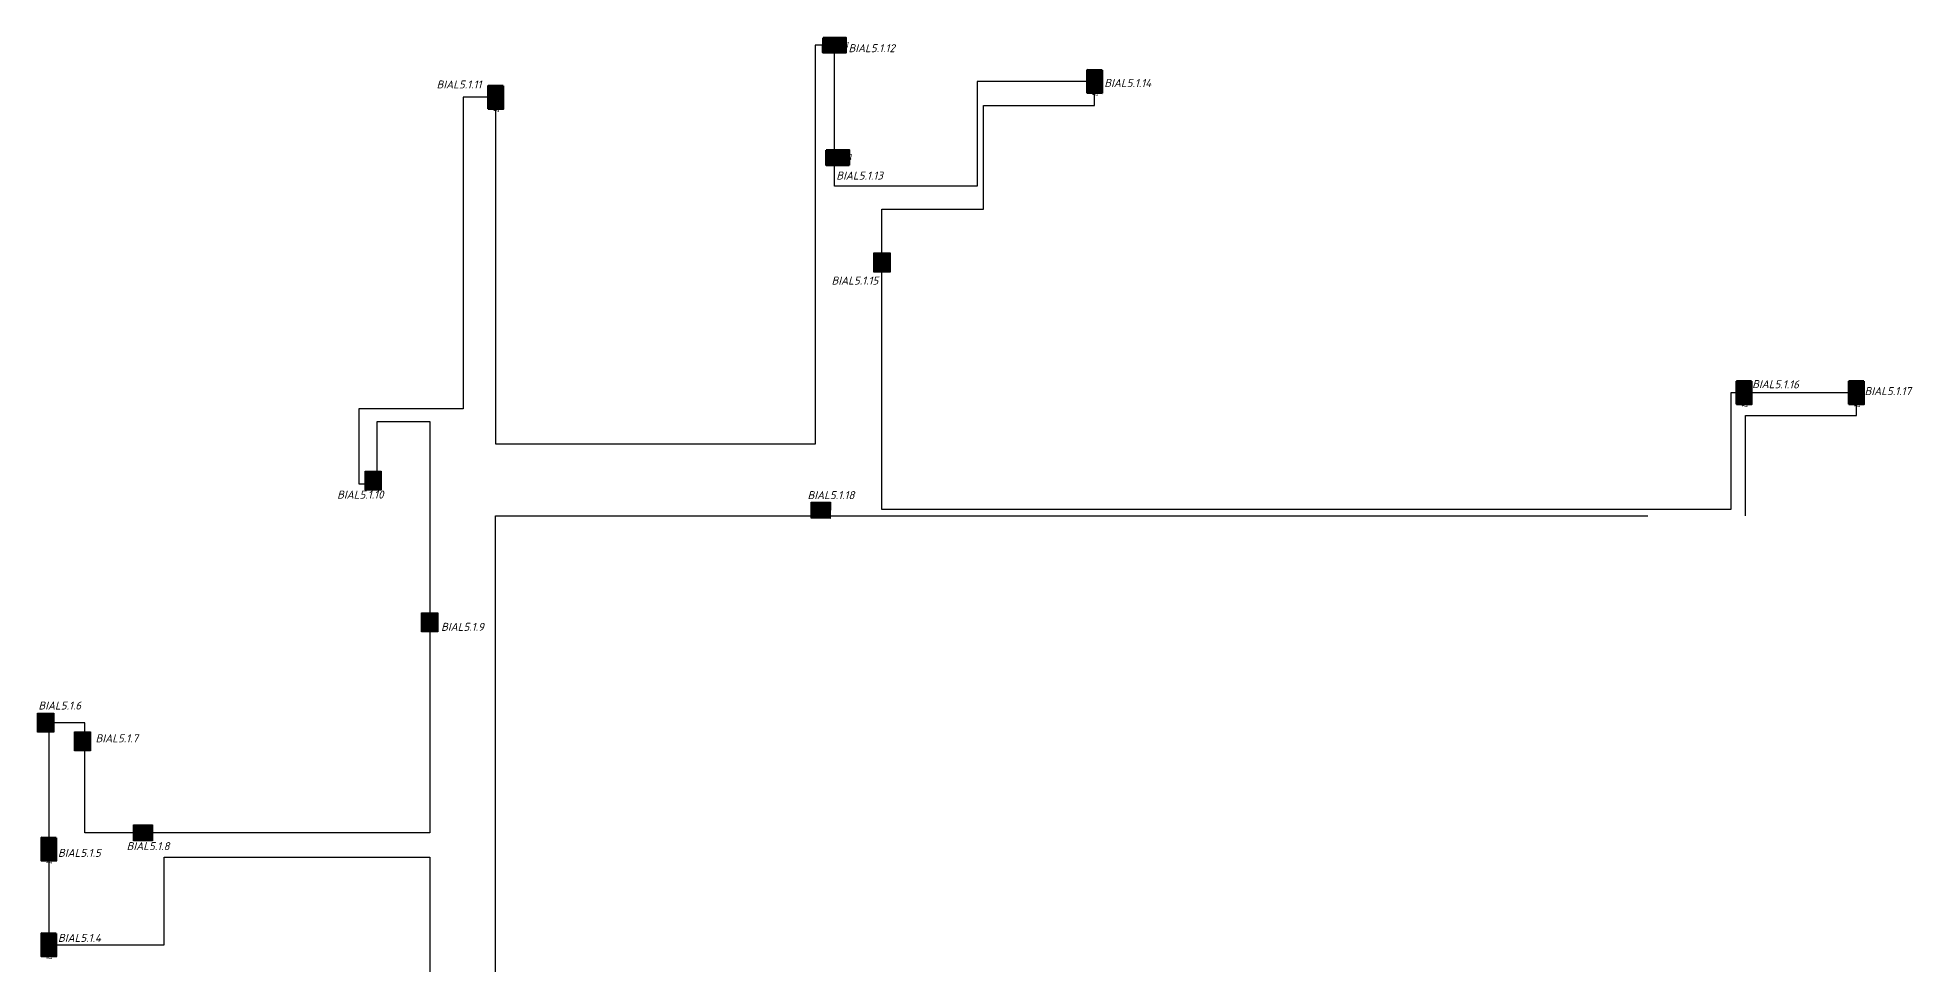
# Model space of a CAD drawing. Extents: x -152830 to 1281226, y -304852 to -2349.
# Drawn here: x 339249 to 397827, y -228204 to -199251 of the extents above; entities that cross this region are included whole.
import ezdxf

# ---------------------------------------------------------------- set-up
doc = ezdxf.new("R2010")
doc.units = 0
doc.header["$LTSCALE"] = 100
doc.linetypes.add('ACAD_ISO02W100', pattern=[15, 12, -3])
doc.layers.add('00-Штамп', color=7, linetype='Continuous', lineweight=0)
doc.layers.add('cc_ПС', color=6, linetype='пс  -V-V-V-V-V-V-V-', lineweight=30)
doc.layers.add('_СОУЭ Оповещение_световое', color=1, linetype='Continuous')
doc.styles.add('OlympDesign', font='isocpeui.ttf', dxfattribs={"height": 250})
doc.styles.get("Standard").update_dxf_attribs({"font": 'arial.ttf'})
doc.linetypes.add('пс  -V-V-V-V-V-V-V-', pattern='A,20,-0.2,["V",Standard,S=3,R=0,X=1,Y=-1.5],-5', length=25.2)

# ---------------------------------------------------------------- blocks, each defined once
blk = doc.blocks.new('*U203')
at = {"linetype": 'Continuous', "lineweight": 20, "true_color": 0xffffff}
h = blk.add_hatch(color=7, dxfattribs=at)
h.dxf.hatch_style = 1
h.paths.add_polyline_path([(-15, 709), (-15, -223), (1418, -210), (1418, 722)])
at = {"color": 1, "linetype": 'Continuous', "lineweight": 50}
blk.add_lwpolyline([(-15, 709), (1418, 722), (1418, -210), (-15, -223)], close=True, dxfattribs=at)
at = {"color": 1, "linetype": 'Continuous', "lineweight": 30, "insert": (100, 455), "char_height": 300, "attachment_point": 1, "style": 'OlympDesign'}
blk.add_mtext_dynamic_manual_height_columns('ВЫХОД', width=642.49, gutter_width=25, heights=[0], dxfattribs=at)
at = {"style": 'OlympDesign'}
blk.add_attdef('НУМЕРАЦИЯ', (182, -3455), '', height=500, rotation=90, dxfattribs=at)
at = {"color": 6, "lineweight": 20, "style": 'OlympDesign', "flags": 1}
for tag, p in [('ПОМЕЩЕНИЕ', (1645, -43)), ('ИД', (2550, -400))]:
    blk.add_attdef(tag, p, '', height=250, dxfattribs=at)
blk = doc.blocks.new('*U198')
at = {"linetype": 'Continuous', "lineweight": 20, "true_color": 0xffffff}
h = blk.add_hatch(color=7, dxfattribs=at)
h.dxf.hatch_style = 1
h.paths.add_polyline_path([(-15, 709), (-15, -223), (1418, -210), (1418, 722)])
at = {"color": 1, "linetype": 'Continuous', "lineweight": 50}
blk.add_lwpolyline([(-15, 709), (1418, 722), (1418, -210), (-15, -223)], close=True, dxfattribs=at)
at = {"color": 1, "linetype": 'Continuous', "lineweight": 30, "insert": (100, 455), "char_height": 300, "attachment_point": 1, "style": 'OlympDesign'}
blk.add_mtext_dynamic_manual_height_columns('ВЫХОД', width=642.49, gutter_width=25, heights=[0], dxfattribs=at)
at = {"style": 'OlympDesign'}
blk.add_attdef('НУМЕРАЦИЯ', (1179, 828), '', height=500, rotation=90, dxfattribs=at)
at = {"color": 6, "lineweight": 20, "style": 'OlympDesign', "flags": 1}
for tag, p in [('ПОМЕЩЕНИЕ', (1645, -43)), ('ИД', (2550, -400))]:
    blk.add_attdef(tag, p, '', height=250, dxfattribs=at)
blk = doc.blocks.new('*U197')
at = {"linetype": 'Continuous', "lineweight": 20, "true_color": 0xffffff}
h = blk.add_hatch(color=7, dxfattribs=at)
h.dxf.hatch_style = 1
h.paths.add_polyline_path([(-15, 709), (-15, -223), (1418, -210), (1418, 722)])
at = {"color": 1, "linetype": 'Continuous', "lineweight": 50}
blk.add_lwpolyline([(-15, 709), (1418, 722), (1418, -210), (-15, -223)], close=True, dxfattribs=at)
at = {"color": 1, "linetype": 'Continuous', "lineweight": 30, "insert": (100, 455), "char_height": 300, "attachment_point": 1, "style": 'OlympDesign'}
blk.add_mtext_dynamic_manual_height_columns('ВЫХОД', width=642.49, gutter_width=25, heights=[0], dxfattribs=at)
at = {"style": 'OlympDesign'}
blk.add_attdef('НУМЕРАЦИЯ', (510, 822), '', height=500, rotation=90, dxfattribs=at)
at = {"color": 6, "lineweight": 20, "style": 'OlympDesign', "flags": 1}
for tag, p in [('ПОМЕЩЕНИЕ', (1645, -43)), ('ИД', (2550, -400))]:
    blk.add_attdef(tag, p, '', height=250, dxfattribs=at)
blk = doc.blocks.new('*U206')
at = {"linetype": 'Continuous', "lineweight": 20, "true_color": 0xffffff}
h = blk.add_hatch(color=7, dxfattribs=at)
h.dxf.hatch_style = 1
h.paths.add_polyline_path([(-15, 709), (-15, -223), (1418, -210), (1418, 722)])
at = {"color": 1, "linetype": 'Continuous', "lineweight": 50}
blk.add_lwpolyline([(-15, 709), (1418, 722), (1418, -210), (-15, -223)], close=True, dxfattribs=at)
at = {"color": 1, "linetype": 'Continuous', "lineweight": 30, "insert": (100, 455), "char_height": 300, "attachment_point": 1, "style": 'OlympDesign'}
blk.add_mtext_dynamic_manual_height_columns('ВЫХОД', width=642.49, gutter_width=25, heights=[0], dxfattribs=at)
at = {"style": 'OlympDesign'}
blk.add_attdef('НУМЕРАЦИЯ', (1582, -179), '', height=500, rotation=90, dxfattribs=at)
at = {"color": 6, "lineweight": 20, "style": 'OlympDesign', "flags": 1}
for tag, p in [('ПОМЕЩЕНИЕ', (1645, -43)), ('ИД', (2550, -400))]:
    blk.add_attdef(tag, p, '', height=250, dxfattribs=at)
blk = doc.blocks.new('*U204')
at = {"linetype": 'Continuous', "lineweight": 20, "true_color": 0xffffff}
h = blk.add_hatch(color=7, dxfattribs=at)
h.dxf.hatch_style = 1
h.paths.add_polyline_path([(-15, 709), (-15, -223), (1418, -210), (1418, 722)])
at = {"color": 1, "linetype": 'Continuous', "lineweight": 50}
blk.add_lwpolyline([(-15, 709), (1418, 722), (1418, -210), (-15, -223)], close=True, dxfattribs=at)
at = {"color": 1, "linetype": 'Continuous', "lineweight": 30, "insert": (100, 455), "char_height": 300, "attachment_point": 1, "style": 'OlympDesign'}
blk.add_mtext_dynamic_manual_height_columns('ВЫХОД', width=642.49, gutter_width=25, heights=[0], dxfattribs=at)
at = {"style": 'OlympDesign'}
blk.add_attdef('НУМЕРАЦИЯ', (632, -1127), '', height=500, rotation=90, dxfattribs=at)
at = {"color": 6, "lineweight": 20, "style": 'OlympDesign', "flags": 1}
for tag, p in [('ПОМЕЩЕНИЕ', (1645, -43)), ('ИД', (2550, -400))]:
    blk.add_attdef(tag, p, '', height=250, dxfattribs=at)
blk = doc.blocks.new('*U221')
at = {"linetype": 'Continuous', "lineweight": 20, "true_color": 0xffffff}
h = blk.add_hatch(color=7, dxfattribs=at)
h.dxf.hatch_style = 1
h.paths.add_polyline_path([(-15, 709), (-15, -223), (1418, -210), (1418, 722)])
at = {"color": 1, "linetype": 'Continuous', "lineweight": 50}
blk.add_lwpolyline([(-15, 709), (1418, 722), (1418, -210), (-15, -223)], close=True, dxfattribs=at)
at = {"color": 1, "linetype": 'Continuous', "lineweight": 30, "insert": (100, 455), "char_height": 300, "attachment_point": 1, "style": 'OlympDesign'}
blk.add_mtext_dynamic_manual_height_columns('ВЫХОД', width=642.49, gutter_width=25, heights=[0], dxfattribs=at)
at = {"style": 'OlympDesign'}
blk.add_attdef('НУМЕРАЦИЯ', (844, 758), '', height=500, rotation=90, dxfattribs=at)
at = {"color": 6, "lineweight": 20, "style": 'OlympDesign', "flags": 1}
for tag, p in [('ПОМЕЩЕНИЕ', (1645, -43)), ('ИД', (2550, -400))]:
    blk.add_attdef(tag, p, '', height=250, dxfattribs=at)
blk = doc.blocks.new('*U220')
at = {"linetype": 'Continuous', "lineweight": 20, "true_color": 0xffffff}
h = blk.add_hatch(color=7, dxfattribs=at)
h.dxf.hatch_style = 1
h.paths.add_polyline_path([(-15, 709), (-15, -223), (1418, -210), (1418, 722)])
at = {"color": 1, "linetype": 'Continuous', "lineweight": 50}
blk.add_lwpolyline([(-15, 709), (1418, 722), (1418, -210), (-15, -223)], close=True, dxfattribs=at)
at = {"color": 1, "linetype": 'Continuous', "lineweight": 30, "insert": (100, 455), "char_height": 300, "attachment_point": 1, "style": 'OlympDesign'}
blk.add_mtext_dynamic_manual_height_columns('ВЫХОД', width=642.49, gutter_width=25, heights=[0], dxfattribs=at)
at = {"style": 'OlympDesign'}
blk.add_attdef('НУМЕРАЦИЯ', (403, 751), '', height=500, rotation=90, dxfattribs=at)
at = {"color": 6, "lineweight": 20, "style": 'OlympDesign', "flags": 1}
for tag, p in [('ПОМЕЩЕНИЕ', (1645, -43)), ('ИД', (2550, -400))]:
    blk.add_attdef(tag, p, '', height=250, dxfattribs=at)
blk = doc.blocks.new('*U207')
at = {"linetype": 'Continuous', "lineweight": 20, "true_color": 0xffffff}
h = blk.add_hatch(color=7, dxfattribs=at)
h.dxf.hatch_style = 1
h.paths.add_polyline_path([(-15, 709), (-15, -223), (1418, -210), (1418, 722)])
at = {"color": 1, "linetype": 'Continuous', "lineweight": 50}
blk.add_lwpolyline([(-15, 709), (1418, 722), (1418, -210), (-15, -223)], close=True, dxfattribs=at)
at = {"color": 1, "linetype": 'Continuous', "lineweight": 30, "insert": (100, 455), "char_height": 300, "attachment_point": 1, "style": 'OlympDesign'}
blk.add_mtext_dynamic_manual_height_columns('ВЫХОД', width=642.49, gutter_width=25, heights=[0], dxfattribs=at)
at = {"style": 'OlympDesign'}
blk.add_attdef('НУМЕРАЦИЯ', (1041, 856), '', height=500, rotation=90, dxfattribs=at)
at = {"color": 6, "lineweight": 20, "style": 'OlympDesign', "flags": 1}
for tag, p in [('ПОМЕЩЕНИЕ', (1645, -43)), ('ИД', (2550, -400))]:
    blk.add_attdef(tag, p, '', height=250, dxfattribs=at)
blk = doc.blocks.new('*U202')
at = {"linetype": 'Continuous', "lineweight": 20, "true_color": 0xffffff}
h = blk.add_hatch(color=7, dxfattribs=at)
h.dxf.hatch_style = 1
h.paths.add_polyline_path([(200, -972), (200, 39), (-994, 39), (-994, -972)])
at = {"color": 1, "linetype": 'Continuous', "lineweight": 30}
blk.add_lwpolyline([(-992, 40), (202, 40), (202, -972), (-992, -972)], close=True, dxfattribs=at)
blk.add_lwpolyline([(124, -448, 0, 244, 0), (-364, -448, 0, 0, 0), (-890, -448, 0, 0, 0)], format="xyseb", dxfattribs=at)
at = {"style": 'OlympDesign'}
blk.add_attdef('НУМЕРАЦИЯ', (-1522, 1787), '', height=500, dxfattribs=at)
at = {"color": 6, "lineweight": 20, "style": 'OlympDesign', "flags": 1}
for tag, p in [('ПОМЕЩЕНИЕ', (1645, -43)), ('ИД', (2550, -400))]:
    blk.add_attdef(tag, p, '', height=250, dxfattribs=at)
at = {"color": 2, "linetype": 'Continuous', "lineweight": 30, "style": 'OlympDesign', "width": 0.8, "flags": 1}
blk.add_attdef('ID', (2010, -411), '', height=250, dxfattribs=at)
blk = doc.blocks.new('*U205')
at = {"linetype": 'Continuous', "lineweight": 20, "true_color": 0xffffff}
h = blk.add_hatch(color=7, dxfattribs=at)
h.dxf.hatch_style = 1
h.paths.add_polyline_path([(200, -972), (200, 39), (-994, 39), (-994, -972)])
at = {"color": 1, "linetype": 'Continuous', "lineweight": 30}
blk.add_lwpolyline([(-992, 40), (202, 40), (202, -972), (-992, -972)], close=True, dxfattribs=at)
blk.add_lwpolyline([(124, -448, 0, 244, 0), (-364, -448, 0, 0, 0), (-890, -448, 0, 0, 0)], format="xyseb", dxfattribs=at)
at = {"style": 'OlympDesign'}
blk.add_attdef('НУМЕРАЦИЯ', (-1773, 2680), '', height=500, dxfattribs=at)
at = {"color": 6, "lineweight": 20, "style": 'OlympDesign', "flags": 1}
for tag, p in [('ПОМЕЩЕНИЕ', (1645, -43)), ('ИД', (2550, -400))]:
    blk.add_attdef(tag, p, '', height=250, dxfattribs=at)
at = {"color": 2, "linetype": 'Continuous', "lineweight": 30, "style": 'OlympDesign', "width": 0.8, "flags": 1}
blk.add_attdef('ID', (2010, -411), '', height=250, dxfattribs=at)
blk = doc.blocks.new('*U200')
at = {"linetype": 'Continuous', "lineweight": 20, "true_color": 0xffffff}
h = blk.add_hatch(color=7, dxfattribs=at)
h.dxf.hatch_style = 1
h.paths.add_polyline_path([(200, -972), (200, 39), (-994, 39), (-994, -972)])
at = {"color": 1, "linetype": 'Continuous', "lineweight": 30}
blk.add_lwpolyline([(-992, 40), (202, 40), (202, -972), (-992, -972)], close=True, dxfattribs=at)
blk.add_lwpolyline([(124, -448, 0, 244, 0), (-364, -448, 0, 0, 0), (-890, -448, 0, 0, 0)], format="xyseb", dxfattribs=at)
at = {"color": 6, "lineweight": 20, "style": 'OlympDesign', "flags": 1}
for tag, p in [('ПОМЕЩЕНИЕ', (1645, -43)), ('ИД', (2550, -400))]:
    blk.add_attdef(tag, p, '', height=250, dxfattribs=at)
at = {"style": 'OlympDesign'}
blk.add_attdef('НУМЕРАЦИЯ', (-1215, -916), '', height=500, dxfattribs=at)
at = {"color": 2, "linetype": 'Continuous', "lineweight": 30, "style": 'OlympDesign', "width": 0.8, "flags": 1}
blk.add_attdef('ID', (2010, -411), '', height=250, dxfattribs=at)
blk = doc.blocks.new('*U199')
at = {"linetype": 'Continuous', "lineweight": 20, "true_color": 0xffffff}
h = blk.add_hatch(color=7, dxfattribs=at)
h.dxf.hatch_style = 1
h.paths.add_polyline_path([(200, -972), (200, 39), (-994, 39), (-994, -972)])
at = {"color": 1, "linetype": 'Continuous', "lineweight": 30}
blk.add_lwpolyline([(-992, 40), (202, 40), (202, -972), (-992, -972)], close=True, dxfattribs=at)
blk.add_lwpolyline([(124, -448, 0, 244, 0), (-364, -448, 0, 0, 0), (-890, -448, 0, 0, 0)], format="xyseb", dxfattribs=at)
at = {"style": 'OlympDesign'}
blk.add_attdef('НУМЕРАЦИЯ', (-336, 353), '', height=500, dxfattribs=at)
at = {"color": 6, "lineweight": 20, "style": 'OlympDesign', "flags": 1}
for tag, p in [('ПОМЕЩЕНИЕ', (1645, -43)), ('ИД', (2550, -400))]:
    blk.add_attdef(tag, p, '', height=250, dxfattribs=at)
at = {"color": 2, "linetype": 'Continuous', "lineweight": 30, "style": 'OlympDesign', "width": 0.8, "flags": 1}
blk.add_attdef('ID', (2010, -411), '', height=250, dxfattribs=at)
blk = doc.blocks.new('*U164')
at = {"linetype": 'Continuous', "lineweight": 20, "true_color": 0xffffff}
h = blk.add_hatch(color=7, dxfattribs=at)
h.dxf.hatch_style = 1
h.paths.add_polyline_path([(200, -972), (200, 39), (-994, 39), (-994, -972)])
at = {"color": 1, "linetype": 'Continuous', "lineweight": 30}
blk.add_lwpolyline([(-992, 40), (202, 40), (202, -972), (-992, -972)], close=True, dxfattribs=at)
blk.add_lwpolyline([(124, -448, 0, 244, 0), (-364, -448, 0, 0, 0), (-890, -448, 0, 0, 0)], format="xyseb", dxfattribs=at)
at = {"style": 'OlympDesign'}
blk.add_attdef('НУМЕРАЦИЯ', (624, 616), '', height=500, dxfattribs=at)
at = {"color": 6, "lineweight": 20, "style": 'OlympDesign', "flags": 1}
for tag, p in [('ПОМЕЩЕНИЕ', (1645, -43)), ('ИД', (2550, -400))]:
    blk.add_attdef(tag, p, '', height=250, dxfattribs=at)
at = {"color": 2, "linetype": 'Continuous', "lineweight": 30, "style": 'OlympDesign', "width": 0.8, "flags": 1}
blk.add_attdef('ID', (2010, -411), '', height=250, dxfattribs=at)
blk = doc.blocks.new('*U201')
at = {"linetype": 'Continuous', "lineweight": 20, "true_color": 0xffffff}
h = blk.add_hatch(color=7, dxfattribs=at)
h.dxf.hatch_style = 1
h.paths.add_polyline_path([(200, -972), (200, 39), (-994, 39), (-994, -972)])
at = {"color": 1, "linetype": 'Continuous', "lineweight": 30}
blk.add_lwpolyline([(-992, 40), (202, 40), (202, -972), (-992, -972)], close=True, dxfattribs=at)
blk.add_lwpolyline([(124, -448, 0, 244, 0), (-364, -448, 0, 0, 0), (-890, -448, 0, 0, 0)], format="xyseb", dxfattribs=at)
at = {"style": 'OlympDesign'}
blk.add_attdef('НУМЕРАЦИЯ', (135, 245), '', height=500, dxfattribs=at)
at = {"color": 6, "lineweight": 20, "style": 'OlympDesign', "flags": 1}
for tag, p in [('ПОМЕЩЕНИЕ', (1645, -43)), ('ИД', (2550, -400))]:
    blk.add_attdef(tag, p, '', height=250, dxfattribs=at)
at = {"color": 2, "linetype": 'Continuous', "lineweight": 30, "style": 'OlympDesign', "width": 0.8, "flags": 1}
blk.add_attdef('ID', (2010, -411), '', height=250, dxfattribs=at)
blk = doc.blocks.new('*U154')
at = {"linetype": 'Continuous', "lineweight": 20, "true_color": 0xffffff}
h = blk.add_hatch(color=7, dxfattribs=at)
h.dxf.hatch_style = 1
h.paths.add_polyline_path([(196, -973), (201, 39), (-994, 43), (-998, -968)])
at = {"color": 1, "linetype": 'Continuous', "lineweight": 30}
blk.add_lwpolyline([(-994, 43), (201, 39), (196, -973), (-998, -968)], close=True, dxfattribs=at)
blk.add_lwpolyline([(-889, -440, 0, 244, 0), (-401, -442, 0, 0, 0), (125, -444, 0, 0, 0)], format="xyseb", dxfattribs=at)
at = {"style": 'OlympDesign'}
blk.add_attdef('НУМЕРАЦИЯ', (-1228, 227), '', height=500, dxfattribs=at)
at = {"color": 6, "lineweight": 20, "style": 'OlympDesign', "flags": 1}
for tag, p in [('ПОМЕЩЕНИЕ', (1643, -44)), ('ИД', (2549, -401))]:
    blk.add_attdef(tag, p, '', height=250, dxfattribs=at)
at = {"color": 2, "linetype": 'Continuous', "lineweight": 30, "style": 'OlympDesign', "width": 0.8, "flags": 1}
blk.add_attdef('ID', (2008, -419), '', height=250, rotation=359.76857, dxfattribs=at)

msp = doc.modelspace()

# ---------------------------------------------------------------- linework, layer by layer
at = {"layer": 'cc_ПС', "color": 1, "linetype": 'ACAD_ISO02W100', "lineweight": 30, "ltscale": 30}
msp.add_lwpolyline([(353554.669914, -231618.030135), (353554.669914, -214189.405893), (392610.563362, -214189.405893), (392610.563362, -211056.550203), (396076.21878, -211056.550203), (396076.21878, -210347.879364), (392151.300127, -210347.879364), (392151.300127, -213997.389079), (365629.832057, -213997.389079), (365629.832057, -204616.930983), (368806.712866, -204616.930983), (368806.712866, -201378.447261), (372276.21878, -201378.447261), (372276.21878, -200622.191244), (368603.969095, -200622.191244), (368603.969095, -203898.896879), (364145.094348, -203898.896879), (364145.094348, -199491.049712), (363543.185659, -199491.049712), (363543.185659, -211949.6395), (353566.21878, -211949.6395), (353566.21878, -201118.409066), (352547.875899, -201118.409066), (352547.875899, -210850.2966), (349284.881807, -210850.2966), (349284.881807, -213195.987736), (349865.78352, -213195.987736), (349865.78352, -211240.5206), (351502.265642, -211240.5206), (351502.265642, -224090.756106), (340729.194045, -224090.756106), (340729.194045, -220651.199309), (339602.438308, -220651.199309), (339602.438308, -227593.169419), (343210.838128, -227593.169419), (343210.838128, -224853.35019), (351502.265642, -224853.35019), (351502.265642, -234109.81738)], dxfattribs=at)

# ---------------------------------------------------------------- block references
at = {"layer": '_СОУЭ Оповещение_световое', "color": 4}
ref = msp.add_blockref('*U206', (363795.31943, -199612.572129), dxfattribs=dict(at, xscale=0.4999999999999987, yscale=0.4999999999999987, zscale=0.4999999999999987, rotation=359.4723474880294))
ref.add_attrib('НУМЕРАЦИЯ', 'BIAL5.1.12', (364585.562369, -199709.118346), dxfattribs={"layer": '00-Штамп', "color": 7, "height": 250, "style": 'OlympDesign'})
ref = msp.add_blockref('*U207', (372154.696363, -200272.416326), dxfattribs=dict(at, xscale=0.4999999999999988, yscale=0.4999999999999988, zscale=0.4999999999999988, rotation=269.4723474880294))
ref.add_attrib('НУМЕРАЦИЯ', 'BIAL5.1.14', (372578.014545, -200796.940871), dxfattribs={"layer": '00-Штамп', "color": 7, "height": 250, "style": 'OlympDesign'})
ref = msp.add_blockref('*U203', (353444.696363, -200768.634148), dxfattribs=dict(at, xscale=0.499999999999999, yscale=0.499999999999999, zscale=0.499999999999999, rotation=269.4723474880294))
ref.add_attrib('НУМЕРАЦИЯ', 'BIAL5.1.11', (351716.202195, -200843.778509), dxfattribs={"layer": '00-Штамп', "color": 7, "height": 250, "style": 'OlympDesign'})
ref = msp.add_blockref('*U204', (363895.31943, -203122.572129), dxfattribs=dict(at, xscale=0.4999999999999986, yscale=0.4999999999999986, zscale=0.4999999999999986, rotation=359.4723474880294))
ref.add_attrib('НУМЕРАЦИЯ', 'BIAL5.1.13', (364206.306332, -203688.975294), dxfattribs={"layer": '00-Штамп', "color": 7, "height": 250, "style": 'OlympDesign'})
ref = msp.add_blockref('*U205', (365396.897453, -206081.90185), dxfattribs=dict(at, xscale=0.5, yscale=0.5, zscale=0.5, rotation=90))
ref.add_attrib('НУМЕРАЦИЯ', 'BIAL5.1.15', (364056.698118, -206968.582282), dxfattribs={"layer": '00-Штамп', "color": 7, "height": 250, "style": 'OlympDesign'})
ref = msp.add_blockref('*U220', (392444.696612, -209993.809665), dxfattribs=dict(at, xscale=0.4999999999999988, yscale=0.4999999999999988, zscale=0.4999999999999988, rotation=269.4723474880294))
ref.add_attrib('НУМЕРАЦИЯ', 'BIAL5.1.16', (392818.2557, -210198.797809), dxfattribs={"layer": '00-Штамп', "color": 7, "height": 250, "rotation": 359.472347488, "style": 'OlympDesign'})
ref = msp.add_blockref('*U221', (395954.696363, -209993.809665), dxfattribs=dict(at, xscale=0.4999999999999989, yscale=0.4999999999999989, zscale=0.4999999999999989, rotation=269.4723474880294))
ref.add_attrib('НУМЕРАЦИЯ', 'BIAL5.1.17', (396329.712256, -210419.439164), dxfattribs={"layer": '00-Штамп', "color": 7, "height": 250, "style": 'OlympDesign'})
ref = msp.add_blockref('*U202', (349504.10201, -212892.06124), dxfattribs=dict(at, xscale=0.5, yscale=0.5, zscale=0.5, rotation=90))
ref.add_attrib('НУМЕРАЦИЯ', 'BIAL5.1.10', (348610.528308, -213653.226992), dxfattribs={"layer": '00-Штамп', "color": 7, "height": 250, "style": 'OlympDesign'})
ref = msp.add_blockref('*U154', (363919.663631, -213782.60714), dxfattribs=dict(at, xscale=0.5, yscale=0.5, zscale=0.5))
ref.add_attrib('НУМЕРАЦИЯ', 'BIAL5.1.18', (363305.49402, -213669.216451), dxfattribs={"layer": '00-Штамп', "color": 7, "height": 250, "style": 'OlympDesign'})
ref = msp.add_blockref('*U201', (351735.200745, -217715.247133), dxfattribs=dict(at, xscale=0.5, yscale=0.5, zscale=0.5, rotation=270))
ref.add_attrib('НУМЕРАЦИЯ', 'BIAL5.1.9', (351857.826268, -217782.710884), dxfattribs={"layer": '00-Штамп', "color": 7, "height": 250, "style": 'OlympDesign'})
ref = msp.add_blockref('*U200', (339735.213941, -220848.567079), dxfattribs=dict(at, xscale=0.5, yscale=0.5, zscale=0.5, rotation=270))
ref.add_attrib('НУМЕРАЦИЯ', 'BIAL5.1.6', (339277.116255, -220241.183134), dxfattribs={"layer": '00-Штамп', "color": 7, "height": 250, "style": 'OlympDesign'})
ref = msp.add_blockref('*U199', (340886.548161, -221433.538205), dxfattribs=dict(at, xscale=0.5, yscale=0.5, zscale=0.5, rotation=270))
ref.add_attrib('НУМЕРАЦИЯ', 'BIAL5.1.7', (341063.25534, -221265.539279), dxfattribs={"layer": '00-Штамп', "color": 7, "height": 250, "style": 'OlympDesign'})
ref = msp.add_blockref('*U198', (339480.915891, -224248.809665), dxfattribs=dict(at, xscale=0.4999999999999989, yscale=0.4999999999999989, zscale=0.4999999999999989, rotation=269.4723474880294))
ref.add_attrib('НУМЕРАЦИЯ', 'BIAL5.1.5', (339889.697477, -224842.268474), dxfattribs={"layer": '00-Штамп', "color": 7, "height": 250, "style": 'OlympDesign'})
ref = msp.add_blockref('*U164', (342344.445828, -224323.69071), dxfattribs=dict(at, xscale=0.5, yscale=0.5, zscale=0.5, rotation=180))
ref.add_attrib('НУМЕРАЦИЯ', 'BIAL5.1.8', (342032.665474, -224631.701708), dxfattribs={"layer": '00-Штамп', "color": 7, "height": 250, "style": 'OlympDesign'})
ref = msp.add_blockref('*U197', (339480.915891, -227239.099721), dxfattribs=dict(at, xscale=0.4999999999999988, yscale=0.4999999999999988, zscale=0.4999999999999988, rotation=269.4723474880294))
ref.add_attrib('НУМЕРАЦИЯ', 'BIAL5.1.4', (339889.620641, -227498.085528), dxfattribs={"layer": '00-Штамп', "color": 7, "height": 250, "style": 'OlympDesign'})

doc.saveas('drawing.dxf')
